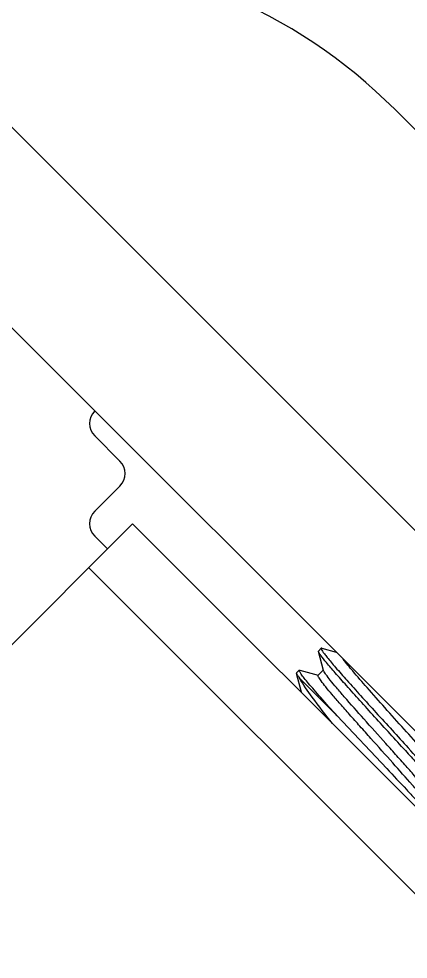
# Model space of a CAD drawing. Extents: x -409572 to -157272, y 600795 to 878326.
# Drawn here: x -401983.3 to -401871.1, y 807105.9 to 807377.1 of the extents above; entities that cross this region are included whole.
import ezdxf

# ---------------------------------------------------------------- set-up
doc = ezdxf.new("R2010")
doc.units = 0
doc.header["$LTSCALE"] = 1000
doc.header["$MEASUREMENT"] = 0
doc.layers.get('0').update_dxf_attribs({"linetype": 'CONTINUOUS'})

msp = doc.modelspace()

# ---------------------------------------------------------------- linework, layer by layer
for p, q in [((-401784.3, 807144.76), (-401989.53, 807349.99)), ((-401874.93, 807351.03), (-401827.68, 807303.78)), ((-401813.22, 807115.85), (-401993.94, 807296.57)), ((-401961.4, 807256.8), (-401954.17, 807249.57)), ((-401954.17, 807242.35), (-401961.4, 807235.12)), ((-401950.55, 807231.49), (-402098.72, 807083.32)), ((-400339.75, 805620.7), (-401950.55, 807231.49)), ((-401961.4, 807227.89), (-401957.77, 807224.27)), ((-400352.4, 805608.05), (-401963.2, 807218.85)), ((-401896.92, 807194.63), (-401896.91, 807194.78)), ((-401895.47, 807189.19), (-401896.92, 807194.63)), ((-401896.91, 807194.78), (-401896.13, 807195.57)), ((-401895.98, 807195.58), (-401896.13, 807195.57)), ((-401895.98, 807195.58), (-401891.85, 807194.48)), ((-401903.24, 807188.45), (-401902.45, 807189.24)), ((-401902.45, 807189.24), (-401902.3, 807189.25)), ((-401902.3, 807189.25), (-401897.02, 807187.85)), ((-401897.03, 807187.79), (-401895.5, 807189.32)), ((-401895.4, 807189.01), (-401895.47, 807189.19)), ((-401903.24, 807188.45), (-401903.25, 807188.3)), ((-401901.79, 807182.87), (-401903.25, 807188.3)), ((-401891.57, 807176.13), (-401902.44, 807187)), ((-401891.57, 807176.13), (-401877.23, 807160.9))]:
    msp.add_line(p, q)
for centre, radius, start, end in [((-401983.35, 807242.61), 153.33, 45, 89.9914), ((-401957.79, 807260.42), 5.11, 135, 225), ((-401957.79, 807245.96), 5.11, 315, 45), ((-401957.79, 807231.5), 5.11, 135, 225)]:
    msp.add_arc(centre, radius, start, end)
for points, knots in [([(-401871.85, 807166.06), (-401874.81, 807169.32), (-401879.2, 807174.12), (-401884.87, 807180.37), (-401888.67, 807184.6), (-401891.9, 807188.24), (-401894.37, 807191.13), (-401895.92, 807193.03), (-401896.66, 807194.1), (-401896.88, 807194.47), (-401896.92, 807194.63)], [0, 0, 0, 0, 0.346737, 0.513458, 0.665279, 0.795135, 0.896996, 0.966208, 0.987595, 1, 1, 1, 1]), ([(-401896.13, 807195.57), (-401896.19, 807195.51), (-401896.04, 807195.16), (-401895.75, 807194.7), (-401895.15, 807193.87), (-401894.33, 807192.83), (-401893.24, 807191.52), (-401891.36, 807189.32), (-401888.51, 807186.09), (-401884.63, 807181.76), (-401880.28, 807176.97), (-401875.7, 807171.95), (-401872.61, 807168.55), (-401871.06, 807166.85)], [0, 0, 0, 0, 0.006649, 0.022591, 0.048358, 0.083741, 0.128337, 0.181595, 0.311308, 0.466307, 0.638694, 0.819662, 1, 1, 1, 1]), ([(-401857.47, 807154.9), (-401857.64, 807155.22), (-401858.17, 807155.99), (-401859.77, 807158.06), (-401862.73, 807161.55), (-401867.13, 807166.56), (-401872.3, 807172.34), (-401877.64, 807178.3), (-401882.6, 807183.87), (-401886.62, 807188.5), (-401888.91, 807191.24), (-401889.77, 807192.4)], [0, 0, 0, 0, 0.021715, 0.056046, 0.159054, 0.298709, 0.460676, 0.628278, 0.784245, 0.912528, 1, 1, 1, 1]), ([(-401891.57, 807176.13), (-401893.13, 807177.86), (-401895.34, 807180.33), (-401898.06, 807183.43), (-401899.67, 807185.32), (-401900.91, 807186.82), (-401901.84, 807188.02), (-401902.25, 807188.66), (-401902.53, 807189.16), (-401902.45, 807189.24)], [0, 0, 0, 0, 0.408851, 0.580451, 0.725719, 0.841897, 0.926873, 0.979322, 1, 1, 1, 1]), ([(-401862.11, 807149.71), (-401862.07, 807149.75), (-401862.11, 807149.96), (-401862.39, 807150.49), (-401863.16, 807151.59), (-401864.49, 807153.27), (-401866.37, 807155.5), (-401868.69, 807158.19), (-401871.39, 807161.26), (-401874.37, 807164.6), (-401878.55, 807169.28), (-401883.63, 807174.94), (-401888.39, 807180.31), (-401891.6, 807184.05), (-401893.38, 807186.18), (-401894.6, 807187.77), (-401895.23, 807188.65), (-401895.4, 807189.01)], [0, 0, 0, 0, 0.003378, 0.010399, 0.036746, 0.079121, 0.136173, 0.20596, 0.286076, 0.373744, 0.465922, 0.650957, 0.8157, 0.883185, 0.937518, 0.97686, 1, 1, 1, 1]), ([(-401903.25, 807188.3), (-401903.2, 807188.12), (-401902.92, 807187.68), (-401902.63, 807187.26), (-401902.44, 807187)], [0, 0, 0, 0, 0.359868, 1, 1, 1, 1]), ([(-401892.92, 807173.87), (-401894.87, 807176.39), (-401898.15, 807180.68), (-401901.31, 807185.09), (-401902.44, 807187)], [0, 0, 0, 0, 0.590071, 1, 1, 1, 1]), ([(-401863.78, 807148.55), (-401863.97, 807148.93), (-401864.63, 807149.85), (-401865.9, 807151.47), (-401867.7, 807153.63), (-401870.93, 807157.38), (-401875.7, 807162.75), (-401880.75, 807168.39), (-401884.91, 807173.04), (-401887.86, 807176.35), (-401890.53, 807179.39), (-401892.83, 807182.06), (-401894.69, 807184.27), (-401896.01, 807185.93), (-401896.76, 807187.01), (-401897.04, 807187.54), (-401897.08, 807187.75), (-401897.03, 807187.79)], [0, 0, 0, 0, 0.024547, 0.065055, 0.120269, 0.188338, 0.353398, 0.537818, 0.629455, 0.716499, 0.795966, 0.865134, 0.921648, 0.963607, 0.989691, 0.996644, 1, 1, 1, 1]), ([(-401871.85, 807166.06), (-401870.77, 807164.87), (-401868.68, 807162.57), (-401865.7, 807159.27), (-401863.05, 807156.28), (-401860.79, 807153.7), (-401858.99, 807151.57), (-401857.71, 807150), (-401856.98, 807148.97), (-401856.71, 807148.48), (-401856.67, 807148.28), (-401856.71, 807148.25)], [0, 0, 0, 0, 0.205737, 0.397219, 0.56917, 0.716907, 0.836398, 0.924444, 0.978847, 0.993243, 1, 1, 1, 1]), ([(-401855.91, 807149.19), (-401855.98, 807149.44), (-401856.42, 807150.08), (-401857.29, 807151.27), (-401858.68, 807152.93), (-401860.49, 807155.05), (-401862.7, 807157.57), (-401866.26, 807161.56), (-401869.09, 807164.68), (-401871.06, 807166.85)], [0, 0, 0, 0, 0.033702, 0.097825, 0.191267, 0.311883, 0.456804, 0.622528, 1, 1, 1, 1]), ([(-401877.23, 807160.9), (-401875.34, 807158.87), (-401872.61, 807155.97), (-401869.19, 807152.28), (-401867.07, 807149.97), (-401865.35, 807148.05), (-401864.04, 807146.57), (-401863.25, 807145.55), (-401862.81, 807145.03), (-401862.76, 807144.83)], [0, 0, 0, 0, 0.384439, 0.552148, 0.69798, 0.818322, 0.910163, 0.971177, 1, 1, 1, 1])]:
    msp.add_open_spline(points, degree=3, knots=knots)

doc.saveas('drawing.dxf')
